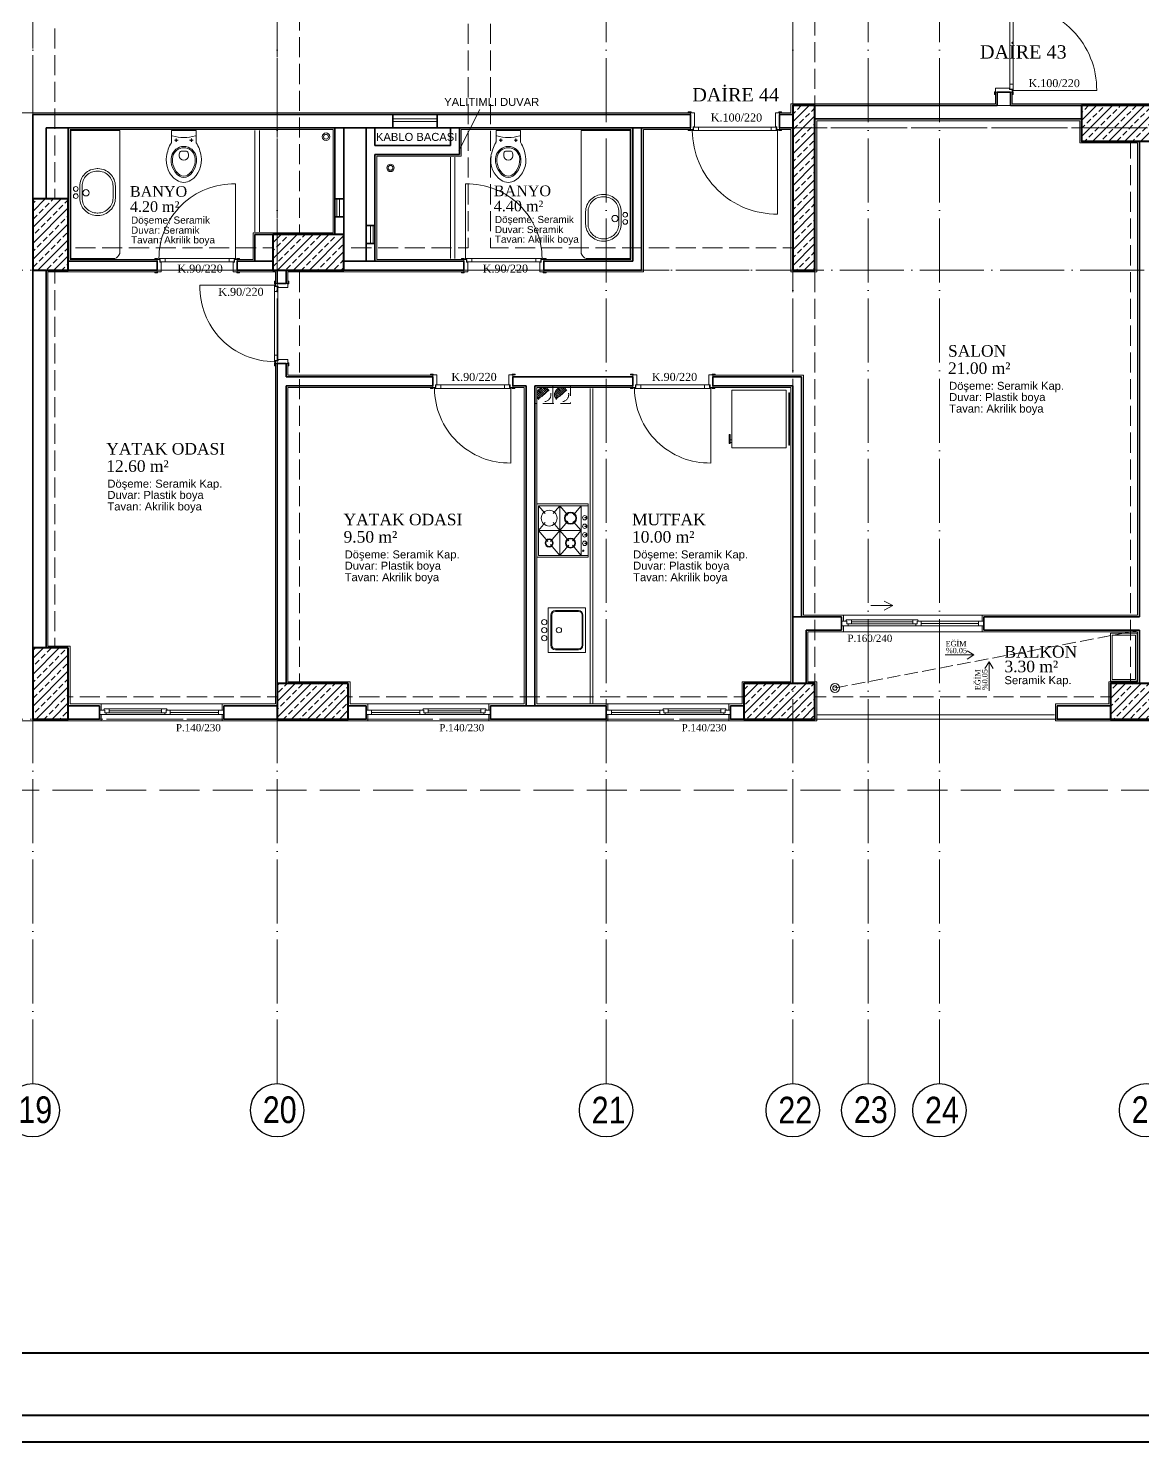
# Model space of a CAD drawing. Header units: millimetres. Extents: x 11587 to 81192, y -36083 to -25300.
# Drawn here: x 48921 to 50175, y -36083 to -34493 of the extents above; entities that cross this region are included whole.
import ezdxf

# ---------------------------------------------------------------- set-up
doc = ezdxf.new("R2010")
doc.units = ezdxf.units.MM
doc.linetypes.add('AKS', pattern=[30, 24, -3, 0, -3])
doc.linetypes.add('IZDUSUM1', pattern=[20, 7.5, -5, 7.5, 0])
for name, color, linetype, lineweight in [('rtm-aks balon', 20, 'Continuous', 25), ('rtm-aks balon yazı', 7, 'Continuous', 20), ('rtm-aks yeni', 7, 'AKS', 20), ('rtm-antet-02', 140, 'Continuous', 40), ('rtm-cam', 141, 'Continuous', 9), ('rtm-duv tugla', 22, 'Continuous', 35), ('rtm-izdusum-üst ince', 8, 'IZDUSUM1', 5), ('rtm-kapı-ahsap', 35, 'Continuous', 13), ('rtm-mhl-yazı-adı', 150, 'Continuous', 30), ('rtm-mhl-yazı-m2', 7, 'Continuous', 20), ('rtm-mhl-yazı-malzeme', 253, 'Continuous', 13), ('rtm-pen-ahsap', 35, 'Continuous', 13), ('rtm-plan katmanı-05', 205, 'Continuous', 20), ('rtm-plan katmanı-07', 135, 'Continuous', 9), ('rtm-sembol ok', 7, 'Continuous', 20), ('rtm-sıva', 252, 'Continuous', 15), ('rtm-tarama-betonarme', 51, 'Continuous', 15), ('rtm-tas_betonarme', 50, 'Continuous', 40), ('rtm-tefris vitrifiye', 9, 'Continuous', 9)]:
    doc.layers.add(name, color=color, linetype=linetype, lineweight=lineweight)
doc.styles.add('AKSYAZI', font='ARIALN.TTF')
doc.styles.add('ARIAL', font='times.ttf')
doc.styles.get("Standard").update_dxf_attribs({"font": 'arial.ttf'})
doc.styles.add('VAZ-OLCU', font='times.ttf', dxfattribs={"height": 60})
pattern_1 = [(45, (26626.351, 20249.116), (-8.980256, 8.980256), []), (45, (26635.331, 20249.116), (-8.980256, 8.980256), [6.35, -3.175])]

# ---------------------------------------------------------------- blocks, each defined once
blk = doc.blocks.new('KİRİŞA')
at = {"layer": 'rtm-izdusum-üst ince', "ltscale": 1.5}
for points in [[(23294.4, -54974.2), (23294.4, -54689.2)], [(23319.4, -54974.2), (23319.4, -54689.2)], [(23569.4, -54934.2), (23569.4, -54699.2)], [(23594.4, -54934.2), (23594.4, -54699.2)], [(22714.4, -54829.2), (22714.4, -54709.2)], [(22739.4, -54829.2), (22739.4, -54709.2)], [(23079.4, -54989.2), (23079.4, -54709.2)], [(23104.4, -54989.2), (23104.4, -54709.2)], [(22414.4, -54829.2), (22714.4, -54829.2)], [(22414.4, -54854.2), (22714.4, -54854.2)], [(22359.4, -55479.2), (22359.4, -54869.2)], [(22739.4, -54989.2), (23079.4, -54989.2)], [(23104.4, -54989.2), (23244.4, -54989.2)], [(23324.4, -54989.2), (23554.4, -54989.2)], [(22714.4, -55479.2), (22714.4, -55014.2)], [(22739.4, -55479.2), (22739.4, -55014.2)], [(22739.4, -55014.2), (23244.4, -55014.2)], [(23294.4, -55479.2), (23294.4, -55014.2)], [(23319.4, -55479.2), (23319.4, -55014.2)], [(23324.4, -55014.2), (23554.4, -55014.2)], [(23569.4, -55439.2), (23569.4, -55014.2)], [(23594.4, -55439.2), (23594.4, -55014.2)], [(22381.9, -55494.2), (22714.4, -55494.2)], [(22794.4, -55494.2), (23239.4, -55494.2)], [(23319.4, -55494.2), (23554.4, -55494.2)], [(22381.9, -55519.2), (22714.4, -55519.2)], [(22794.4, -55519.2), (23239.4, -55519.2)], [(23319.4, -55519.2), (23554.4, -55519.2)]]:
    blk.add_lwpolyline(points, dxfattribs=at)
blk = doc.blocks.new('K-100')
at = {"layer": 'rtm-kapı-ahsap'}
for p, q in [((-34308.1, -13702.2), (-34307, -13702.2)), ((-34308.1, -13705.4), (-34308.1, -13702.2)), ((-34307, -13702.2), (-34307, -13705.4)), ((-34288, -13702.3), (-34288, -13705.4)), ((-34287, -13702.3), (-34288, -13702.3)), ((-34287, -13705.4), (-34287, -13702.3)), ((-34307, -13705.4), (-34308.1, -13705.4)), ((-34307, -13709.3), (-34307, -13704.8)), ((-34288, -13704.8), (-34307, -13704.8)), ((-34291, -13709.3), (-34307, -13709.3)), ((-34288, -13707.8), (-34291, -13707.8)), ((-34291, -13707.8), (-34291, -13709.3)), ((-34290.8, -13801.3), (-34290.8, -13708.3)), ((-34290.8, -13708.3), (-34287.9, -13708.3)), ((-34287, -13713.9), (-34290.8, -13713.9)), ((-34288, -13704.8), (-34288, -13707.8)), ((-34288, -13705.4), (-34287, -13705.4)), ((-34288, -13706.8), (-34287, -13706.8)), ((-34287.9, -13708.3), (-34287.9, -13706.8)), ((-34287, -13706.8), (-34287, -13802.8)), ((-34287, -13795.6), (-34290.8, -13795.6)), ((-34307, -13804.2), (-34308.1, -13804.2)), ((-34308.1, -13804.2), (-34308.1, -13807.3)), ((-34308.1, -13807.3), (-34307, -13807.3)), ((-34307, -13800.3), (-34307, -13804.8)), ((-34291, -13800.3), (-34307, -13800.3)), ((-34307, -13807.3), (-34307, -13804.2)), ((-34288, -13804.8), (-34307, -13804.8)), ((-34291, -13801.8), (-34291, -13800.3)), ((-34288, -13801.8), (-34291, -13801.8)), ((-34290.8, -13801.3), (-34287.9, -13801.3)), ((-34288, -13804.8), (-34288, -13801.8)), ((-34288, -13802.8), (-34287, -13802.8)), ((-34288, -13807.3), (-34288, -13804.2)), ((-34288, -13804.2), (-34287, -13804.2)), ((-34287, -13807.3), (-34288, -13807.3)), ((-34287.9, -13801.3), (-34287.9, -13802.8)), ((-34193, -13802.8), (-34287, -13802.8)), ((-34287, -13804.2), (-34287, -13807.3))]:
    blk.add_line(p, q, dxfattribs=at)
at = {"layer": 'rtm-kapı-ahsap', "const_width": 0.392}
blk.add_lwpolyline([(-34287.4, -13803.7, -1), (-34287.4, -13803.1, -1)], format="xyb", close=True, dxfattribs=at)
at = {"layer": 'rtm-kapı-ahsap'}
blk.add_arc((-34287.9, -13801.7), 94.9, 359.3332, 89.4605, dxfattribs=at)
blk = doc.blocks.new('rty')
at = {"layer": 'rtm-kapı-ahsap'}
for p, q in [((-58244.9, -62700.3), (-58243.8, -62700.3)), ((-58244.9, -62703.4), (-58244.9, -62700.3)), ((-58243.8, -62703.4), (-58244.9, -62703.4)), ((-58243.8, -62700.3), (-58243.8, -62703.4)), ((-58243.8, -62707.4), (-58243.8, -62702.9)), ((-58229.8, -62702.9), (-58243.8, -62702.9)), ((-58232.8, -62707.4), (-58243.8, -62707.4)), ((-58232.8, -62705.9), (-58232.8, -62707.4)), ((-58229.8, -62705.9), (-58232.8, -62705.9)), ((-58232.6, -62706.4), (-58232.6, -62789.4)), ((-58232.6, -62706.4), (-58229.7, -62706.4)), ((-58228.8, -62712), (-58232.6, -62712)), ((-58229.8, -62700.4), (-58229.8, -62703.4)), ((-58228.8, -62700.4), (-58229.8, -62700.4)), ((-58229.8, -62702.9), (-58229.8, -62705.9)), ((-58229.8, -62703.4), (-58228.8, -62703.4)), ((-58229.8, -62704.9), (-58228.8, -62704.9)), ((-58229.7, -62706.4), (-58229.7, -62704.9)), ((-58228.8, -62703.4), (-58228.8, -62700.4)), ((-58228.8, -62790.9), (-58228.8, -62704.9)), ((-58144.8, -62704.9), (-58228.8, -62704.9)), ((-58243.8, -62792.3), (-58244.9, -62792.3)), ((-58244.9, -62792.3), (-58244.9, -62795.4)), ((-58244.9, -62795.4), (-58243.8, -62795.4)), ((-58243.8, -62788.4), (-58243.8, -62792.9)), ((-58232.8, -62788.4), (-58243.8, -62788.4)), ((-58243.8, -62795.4), (-58243.8, -62792.3)), ((-58229.8, -62792.9), (-58243.8, -62792.9)), ((-58232.8, -62789.9), (-58232.8, -62788.4)), ((-58229.8, -62789.9), (-58232.8, -62789.9)), ((-58228.8, -62783.7), (-58232.6, -62783.7)), ((-58232.6, -62789.4), (-58229.7, -62789.4)), ((-58229.8, -62792.9), (-58229.8, -62789.9)), ((-58229.8, -62790.9), (-58228.8, -62790.9)), ((-58229.8, -62795.4), (-58229.8, -62792.3)), ((-58229.8, -62792.3), (-58228.8, -62792.3)), ((-58228.8, -62795.4), (-58229.8, -62795.4)), ((-58229.7, -62789.4), (-58229.7, -62790.9)), ((-58228.8, -62792.3), (-58228.8, -62795.4))]:
    blk.add_line(p, q, dxfattribs=at)
at = {"layer": 'rtm-kapı-ahsap', "const_width": 0.392}
blk.add_lwpolyline([(-58229.2, -62703.9, 1), (-58229.2, -62704.5, 1)], format="xyb", close=True, dxfattribs=at)
at = {"layer": 'rtm-kapı-ahsap'}
blk.add_arc((-58229.1, -62706.6), 84.3, 270.2011, 1.1472, dxfattribs=at)

msp = doc.modelspace()

# ---------------------------------------------------------------- hatches: boundary and pattern name
at = {"layer": 'rtm-izdusum-üst ince', "ltscale": 1.5}
h = msp.add_hatch(dxfattribs=at)
h.set_pattern_fill('ANSI31', color=256, scale=0.5, angle=90, style=0)
h.set_pattern_definition([(135, (49846.2804, -35349.5252), (-1.122532, -1.122532), [])])
edge = h.paths.add_edge_path()
edge.add_arc((49501.19, -34905.13), 8, 402.76259, 582.76259)
edge.add_line((49495.32, -34910.57), (49507.07, -34899.7))
h = msp.add_hatch(dxfattribs=at)
h.set_pattern_fill('ANSI31', color=256, scale=0.5, angle=90, style=0)
h.set_pattern_definition([(135, (49866.2804, -35349.5252), (-1.122532, -1.122532), [])])
edge = h.paths.add_edge_path()
edge.add_arc((49521.19, -34905.13), 8, 402.76259, 582.76259)
edge.add_line((49515.32, -34910.57), (49527.07, -34899.7))
at = {"layer": 'rtm-tarama-betonarme'}
h = msp.add_hatch(dxfattribs=at)
h.set_pattern_fill('ANSI33', color=256, scale=2, style=0)
h.set_pattern_definition(pattern_1)
h.paths.add_polyline_path([(49806.19, -34765.13), (49806.19, -34580.13), (49781.19, -34580.13), (49781.19, -34765.13)])
h = msp.add_hatch(dxfattribs=at)
h.set_pattern_fill('ANSI33', color=256, scale=2, style=0)
h.set_pattern_definition(pattern_1)
h.paths.add_polyline_path([(50186.19, -34620.13), (50186.19, -34580.13), (50106.19, -34580.13), (50106.19, -34620.13)])
h = msp.add_hatch(dxfattribs=at)
h.set_pattern_fill('ANSI33', color=256, scale=2, style=0)
h.set_pattern_definition(pattern_1)
h.paths.add_polyline_path([(48926.19, -34765.13), (48966.19, -34765.13), (48966.19, -34685.13), (48926.19, -34685.13)])
h = msp.add_hatch(dxfattribs=at)
h.set_pattern_fill('ANSI33', color=256, scale=2, style=0)
h.set_pattern_definition(pattern_1)
h.paths.add_polyline_path([(49196.19, -34765.13), (49276.19, -34765.13), (49276.19, -34725.13), (49196.19, -34725.13)])
h = msp.add_hatch(dxfattribs=at)
h.set_pattern_fill('ANSI33', color=256, scale=2, style=0)
h.set_pattern_definition(pattern_1)
h.paths.add_polyline_path([(48926.19, -35270.13), (48966.19, -35270.13), (48966.19, -35190.13), (48926.19, -35190.13)])
h = msp.add_hatch(dxfattribs=at)
h.set_pattern_fill('ANSI33', color=256, scale=2, style=0)
h.set_pattern_definition(pattern_1)
h.paths.add_polyline_path([(49201.19, -35270.13), (49281.19, -35270.13), (49281.19, -35230.13), (49201.19, -35230.13)])
h = msp.add_hatch(dxfattribs=at)
h.set_pattern_fill('ANSI33', color=256, scale=2, style=0)
h.set_pattern_definition(pattern_1)
h.paths.add_polyline_path([(49726.19, -35270.13), (49806.19, -35270.13), (49806.19, -35230.13), (49726.19, -35230.13)])
h = msp.add_hatch(dxfattribs=at)
h.set_pattern_fill('ANSI33', color=256, scale=2, style=0)
h.set_pattern_definition(pattern_1)
h.paths.add_polyline_path([(50218.69, -35270.13), (50218.69, -35230.13), (50138.69, -35230.13), (50138.69, -35270.13)])

# ---------------------------------------------------------------- linework, layer by layer
at = {"layer": 'rtm-aks balon'}
for centre in [(48926.19, -35710.13), (49201.19, -35710.13), (49571.19, -35710.13), (49781.19, -35710.13), (49866.19, -35710.13), (49946.19, -35710.13), (50178.69, -35710.13)]:
    msp.add_circle(centre, 30, dxfattribs=at)
at = {"layer": 'rtm-aks yeni', "ltscale": 3}
for p, q in [((49201.19, -35680.13), (49201.19, -31980.13)), ((49571.19, -35680.13), (49571.19, -31980.13)), ((49781.19, -35680.13), (49781.19, -31980.13)), ((49866.19, -35680.13), (49866.19, -31980.13)), ((49946.19, -35680.13), (49946.19, -31980.13)), ((48926.19, -35680.13), (48926.19, -34415.13)), ((50991.19, -34605.13), (49781.19, -34605.13)), ((42626.19, -34765.13), (50991.19, -34765.13)), ((42626.19, -35270.13), (50991.19, -35270.13))]:
    msp.add_line(p, q, dxfattribs=at)
at = {"layer": 'rtm-antet-02'}
for points in [[(42481.61, -31582.89), (42481.61, -36082.89), (51136.61, -36082.89), (51136.61, -31582.89), (42481.61, -31582.89)], [(42511.61, -35982.89), (51106.61, -35982.89)]]:
    msp.add_lwpolyline(points, dxfattribs=at)
msp.add_lwpolyline([(42511.61, -31612.89), (42511.61, -36052.89), (51106.61, -36052.89), (51106.61, -31612.89)], close=True, dxfattribs=at)
at = {"layer": 'rtm-cam'}
for p, q in [((49847.19, -35160.88), (49916.19, -35160.88)), ((49925.69, -35162.63), (49990.19, -35162.63)), ((49012.19, -35260.88), (49071.19, -35260.88)), ((49430.19, -35260.88), (49371.19, -35260.88)), ((49700.19, -35260.88), (49641.19, -35260.88)), ((49080.69, -35262.63), (49135.19, -35262.63)), ((49361.69, -35262.63), (49307.19, -35262.63)), ((49631.69, -35262.63), (49577.19, -35262.63))]:
    msp.add_line(p, q, dxfattribs=at)
at = {"layer": 'rtm-duv tugla'}
for points in [[(50011.19, -34580.13), (50011.19, -34565.13)], [(50026.19, -34565.13), (50011.19, -34565.13)], [(50026.19, -34580.13), (50026.19, -34565.13)], [(48926.19, -34590.13), (49666.19, -34590.13)], [(48926.19, -34590.13), (48926.19, -34685.13)], [(49331.19, -34605.13), (49331.19, -34590.13)], [(49381.19, -34605.13), (49381.19, -34590.13)], [(49666.19, -34605.13), (49666.19, -34590.13)], [(49766.19, -34590.13), (49781.19, -34590.13)], [(49766.19, -34605.13), (49766.19, -34590.13)], [(50011.19, -34580.13), (49806.19, -34580.13)], [(50106.19, -34580.13), (50026.19, -34580.13)], [(48941.19, -34605.13), (49666.19, -34605.13)], [(48941.19, -34605.13), (48941.19, -34685.13)], [(48966.19, -34605.13), (48966.19, -34685.13)], [(49266.19, -34725.13), (49266.19, -34605.13)], [(49276.19, -34725.13), (49276.19, -34605.13)], [(49301.19, -34605.13), (49301.19, -34755.13)], [(49311.19, -34605.13), (49311.19, -34625.13)], [(49396.19, -34625.13), (49396.19, -34605.13)], [(49406.19, -34635.13), (49406.19, -34605.13)], [(49601.19, -34755.13), (49601.19, -34605.13)], [(49611.19, -34765.13), (49611.19, -34605.13)], [(49766.19, -34605.13), (49781.19, -34605.13)], [(50106.19, -34595.13), (49806.19, -34595.13)], [(50171.19, -34620.13), (50171.19, -35155.13)], [(49311.19, -34625.13), (49396.19, -34625.13)], [(49311.19, -34635.13), (49406.19, -34635.13)], [(49311.19, -34635.13), (49311.19, -34755.13)], [(49276.19, -34685.13), (49266.19, -34685.13)], [(49276.19, -34705.13), (49266.19, -34705.13)], [(49301.19, -34715.13), (49311.19, -34715.13)], [(49196.19, -34725.13), (49176.19, -34725.13), (49176.19, -34755.13)], [(49301.19, -34735.13), (49311.19, -34735.13)], [(48926.19, -34765.13), (48926.19, -35190.13)], [(48941.19, -34765.13), (48941.19, -35190.13)], [(48966.19, -34755.13), (49066.19, -34755.13)], [(48966.19, -34765.13), (49066.19, -34765.13)], [(49066.19, -34765.13), (49066.19, -34755.13)], [(49156.19, -34755.13), (49196.19, -34755.13)], [(49156.19, -34765.13), (49156.19, -34755.13)], [(49156.19, -34765.13), (49196.19, -34765.13)], [(49201.19, -34780.13), (49201.19, -34765.13)], [(49211.19, -34780.13), (49211.19, -34765.13)], [(49276.19, -34755.13), (49411.19, -34755.13)], [(49276.19, -34765.13), (49411.19, -34765.13)], [(49411.19, -34765.13), (49411.19, -34755.13)], [(49501.19, -34755.13), (49601.19, -34755.13)], [(49501.19, -34765.13), (49501.19, -34755.13)], [(49501.19, -34765.13), (49611.19, -34765.13)], [(49211.19, -34780.13), (49201.19, -34780.13)], [(49201.19, -35230.13), (49201.19, -34870.13)], [(49211.19, -34870.13), (49201.19, -34870.13)], [(49211.19, -34885.13), (49211.19, -34870.13)], [(49376.19, -34885.13), (49211.19, -34885.13)], [(49376.19, -34895.13), (49211.19, -34895.13)], [(49211.19, -35230.13), (49211.19, -34895.13)], [(49376.19, -34885.13), (49376.19, -34895.13)], [(49601.19, -34885.13), (49466.19, -34885.13)], [(49466.19, -34885.13), (49466.19, -34895.13)], [(49481.19, -34895.13), (49466.19, -34895.13)], [(49481.19, -35255.13), (49481.19, -34895.13)], [(49601.19, -34895.13), (49491.19, -34895.13)], [(49491.19, -35255.13), (49491.19, -34895.13)], [(49601.19, -34885.13), (49601.19, -34895.13)], [(49791.19, -34885.13), (49691.19, -34885.13)], [(49691.19, -34885.13), (49691.19, -34895.13)], [(49781.19, -34895.13), (49691.19, -34895.13)], [(49781.19, -35155.13), (49781.19, -34895.13)], [(49791.19, -35155.13), (49791.19, -34885.13)], [(49781.19, -35155.13), (49836.19, -35155.13)], [(49781.19, -35155.13), (49781.19, -35230.13)], [(49836.19, -35170.13), (49836.19, -35155.13)], [(49996.19, -35155.13), (50171.19, -35155.13)], [(49996.19, -35170.13), (49996.19, -35155.13)], [(49796.19, -35170.13), (49836.19, -35170.13)], [(49796.19, -35170.13), (49796.19, -35230.13)], [(49996.19, -35170.13), (50171.19, -35170.13)], [(50171.19, -35170.13), (50171.19, -35230.13)], [(49001.19, -35255.13), (48966.19, -35255.13)], [(49001.19, -35255.13), (49001.19, -35270.13)], [(49141.19, -35255.13), (49141.19, -35270.13)], [(49201.19, -35255.13), (49141.19, -35255.13)], [(49301.19, -35255.13), (49281.19, -35255.13)], [(49301.19, -35255.13), (49301.19, -35270.13)], [(49571.19, -35255.13), (49441.19, -35255.13)], [(49441.19, -35255.13), (49441.19, -35270.13)], [(49571.19, -35255.13), (49571.19, -35270.13)], [(49726.19, -35255.13), (49711.19, -35255.13)], [(49711.19, -35255.13), (49711.19, -35270.13)], [(50138.69, -35270.13), (50078.69, -35270.13), (50078.69, -35255.13), (50138.69, -35255.13)], [(49001.19, -35270.13), (48966.19, -35270.13)], [(49201.19, -35270.13), (49141.19, -35270.13)], [(49301.19, -35270.13), (49281.19, -35270.13)], [(49571.19, -35270.13), (49441.19, -35270.13)], [(49726.19, -35270.13), (49711.19, -35270.13)]]:
    msp.add_lwpolyline(points, dxfattribs=at)
at = {"layer": 'rtm-izdusum-üst ince', "ltscale": 3}
msp.add_lwpolyline([(44416.19, -34180.13), (44496.19, -34180.13), (44496.19, -32860.13), (44126.19, -32860.13), (44126.19, -32200.13), (43216.19, -32200.13), (43216.19, -32860.13), (42846.19, -32860.13), (42846.19, -34685.13), (42961.19, -34685.13), (42961.19, -35350.13), (50656.19, -35350.13), (50656.19, -34685.13), (50771.19, -34685.13), (50771.19, -32860.13), (50401.19, -32860.13), (50401.19, -32200.13), (49491.19, -32200.13), (49491.19, -32860.13), (49121.19, -32860.13), (49121.19, -34180.13), (49201.19, -34180.13)], dxfattribs=at)
at = {"layer": 'rtm-izdusum-üst ince', "ltscale": 1.5}
for points in [[(49491.19, -34895.13), (49511.19, -34895.13), (49511.19, -34915.13), (49491.19, -34915.13), (49491.19, -34895.13)], [(49511.19, -34895.13), (49531.19, -34895.13), (49531.19, -34915.13), (49511.19, -34915.13), (49511.19, -34895.13)], [(49507.07, -34899.7), (49495.32, -34910.57)], [(49527.07, -34899.7), (49515.32, -34910.57)]]:
    msp.add_lwpolyline(points, dxfattribs=at)
at = {"layer": 'rtm-izdusum-üst ince'}
msp.add_lwpolyline([(50171.19, -35170.13), (49828.69, -35235.13)], dxfattribs=at)
at = {"layer": 'rtm-izdusum-üst ince', "ltscale": 1.5}
for centre in [(49501.19, -34905.13), (49521.19, -34905.13)]:
    msp.add_circle(centre, 8, dxfattribs=at)
at = {"layer": 'rtm-kapı-ahsap'}
for points in [[(49381.19, -34595.13), (49331.19, -34595.13)], [(49381.19, -34598.13), (49331.19, -34598.13)], [(49268.19, -34705.13), (49268.19, -34685.13)], [(49271.19, -34705.13), (49271.19, -34685.13)], [(49306.19, -34735.13), (49306.19, -34715.13)], [(49309.19, -34735.13), (49309.19, -34715.13)]]:
    msp.add_lwpolyline(points, dxfattribs=at)
at = {"layer": 'rtm-pen-ahsap'}
for p, q in [((49836.19, -35160.13), (49842.19, -35160.13)), ((49843.69, -35165.13), (49836.19, -35165.13)), ((49841.56, -35158.63), (49847.19, -35158.63)), ((49842.19, -35163.13), (49842.19, -35160.13)), ((49842.19, -35163.13), (49847.19, -35163.13)), ((49843.69, -35165.13), (49843.69, -35163.13)), ((49916.19, -35158.63), (49847.19, -35158.63)), ((49847.19, -35163.13), (49847.19, -35158.63)), ((49916.19, -35163.13), (49847.19, -35163.13)), ((49921.83, -35158.63), (49916.19, -35158.63)), ((49916.19, -35163.13), (49916.19, -35158.63)), ((49921.19, -35163.13), (49916.19, -35163.13)), ((49919.69, -35163.13), (49919.69, -35165.13)), ((49927.19, -35165.13), (49919.69, -35165.13)), ((49921.19, -35160.13), (49925.69, -35160.13)), ((49921.19, -35163.13), (49921.19, -35160.13)), ((49985.19, -35160.13), (49925.69, -35160.13)), ((49925.69, -35165.13), (49925.69, -35160.13)), ((49927.19, -35165.13), (49996.19, -35165.13)), ((49985.19, -35160.13), (49990.83, -35160.13)), ((49990.19, -35165.13), (49990.19, -35160.13)), ((49996.19, -35160.13), (49990.19, -35160.13)), ((49001.19, -35260.13), (49007.19, -35260.13)), ((49006.56, -35258.63), (49012.19, -35258.63)), ((49007.19, -35263.13), (49007.19, -35260.13)), ((49071.19, -35258.63), (49012.19, -35258.63)), ((49012.19, -35263.13), (49012.19, -35258.63)), ((49076.83, -35258.63), (49071.19, -35258.63)), ((49071.19, -35263.13), (49071.19, -35258.63)), ((49076.19, -35260.13), (49080.69, -35260.13)), ((49076.19, -35263.13), (49076.19, -35260.13)), ((49130.19, -35260.13), (49080.69, -35260.13)), ((49080.69, -35265.13), (49080.69, -35260.13)), ((49130.19, -35260.13), (49135.83, -35260.13)), ((49135.19, -35265.13), (49135.19, -35260.13)), ((49141.19, -35260.13), (49135.19, -35260.13)), ((49301.19, -35260.13), (49307.19, -35260.13)), ((49312.19, -35260.13), (49306.56, -35260.13)), ((49307.19, -35265.13), (49307.19, -35260.13)), ((49312.19, -35260.13), (49361.69, -35260.13)), ((49366.19, -35260.13), (49361.69, -35260.13)), ((49361.69, -35265.13), (49361.69, -35260.13)), ((49365.56, -35258.63), (49371.19, -35258.63)), ((49366.19, -35263.13), (49366.19, -35260.13)), ((49371.19, -35258.63), (49430.19, -35258.63)), ((49371.19, -35263.13), (49371.19, -35258.63)), ((49435.83, -35258.63), (49430.19, -35258.63)), ((49430.19, -35263.13), (49430.19, -35258.63)), ((49441.19, -35260.13), (49435.19, -35260.13)), ((49435.19, -35263.13), (49435.19, -35260.13)), ((49571.19, -35260.13), (49577.19, -35260.13)), ((49582.19, -35260.13), (49576.56, -35260.13)), ((49577.19, -35265.13), (49577.19, -35260.13)), ((49582.19, -35260.13), (49631.69, -35260.13)), ((49636.19, -35260.13), (49631.69, -35260.13)), ((49631.69, -35265.13), (49631.69, -35260.13)), ((49635.56, -35258.63), (49641.19, -35258.63)), ((49636.19, -35263.13), (49636.19, -35260.13)), ((49641.19, -35258.63), (49700.19, -35258.63)), ((49641.19, -35263.13), (49641.19, -35258.63)), ((49705.83, -35258.63), (49700.19, -35258.63)), ((49700.19, -35263.13), (49700.19, -35258.63)), ((49711.19, -35260.13), (49705.19, -35260.13)), ((49705.19, -35263.13), (49705.19, -35260.13)), ((49008.69, -35265.13), (49001.19, -35265.13)), ((49007.19, -35263.13), (49012.19, -35263.13)), ((49008.69, -35265.13), (49008.69, -35263.13)), ((49071.19, -35263.13), (49012.19, -35263.13)), ((49076.19, -35263.13), (49071.19, -35263.13)), ((49074.69, -35263.13), (49074.69, -35265.13)), ((49082.19, -35265.13), (49074.69, -35265.13)), ((49082.19, -35265.13), (49141.19, -35265.13)), ((49360.19, -35265.13), (49301.19, -35265.13)), ((49360.19, -35265.13), (49367.69, -35265.13)), ((49366.19, -35263.13), (49371.19, -35263.13)), ((49367.69, -35263.13), (49367.69, -35265.13)), ((49371.19, -35263.13), (49430.19, -35263.13)), ((49435.19, -35263.13), (49430.19, -35263.13)), ((49433.69, -35265.13), (49433.69, -35263.13)), ((49433.69, -35265.13), (49441.19, -35265.13)), ((49630.19, -35265.13), (49571.19, -35265.13)), ((49630.19, -35265.13), (49637.69, -35265.13)), ((49636.19, -35263.13), (49641.19, -35263.13)), ((49637.69, -35263.13), (49637.69, -35265.13)), ((49641.19, -35263.13), (49700.19, -35263.13)), ((49705.19, -35263.13), (49700.19, -35263.13)), ((49703.69, -35265.13), (49703.69, -35263.13)), ((49703.69, -35265.13), (49711.19, -35265.13))]:
    msp.add_line(p, q, dxfattribs=at)
for points in [[(49841.56, -35158.63), (49840.69, -35160.13)], [(49921.83, -35158.63), (49922.69, -35160.13)], [(49006.56, -35258.63), (49005.69, -35260.13)], [(49076.83, -35258.63), (49077.69, -35260.13)], [(49365.56, -35258.63), (49364.69, -35260.13)], [(49435.83, -35258.63), (49436.69, -35260.13)], [(49635.56, -35258.63), (49634.69, -35260.13)], [(49705.83, -35258.63), (49706.69, -35260.13)]]:
    msp.add_lwpolyline(points, dxfattribs=at)
at = {"layer": 'rtm-plan katmanı-05', "ltscale": 0.6}
for points in [[(49994.19, -35153.13), (49838.19, -35153.13)], [(49994.19, -35172.13), (49838.19, -35172.13)], [(49139.19, -35253.13), (49003.19, -35253.13)], [(49303.19, -35253.13), (49439.19, -35253.13)], [(49573.19, -35253.13), (49709.19, -35253.13)], [(49139.19, -35272.13), (49003.19, -35272.13)], [(49303.19, -35272.13), (49439.19, -35272.13)], [(49573.19, -35272.13), (49709.19, -35272.13)]]:
    msp.add_lwpolyline(points, dxfattribs=at)
at = {"layer": 'rtm-plan katmanı-05'}
for points in [[(50075.69, -35265.21), (49809.19, -35265.21)], [(50075.69, -35270.21), (49809.19, -35270.21)]]:
    msp.add_lwpolyline(points, dxfattribs=at)
for radius in [5, 2.5]:
    msp.add_circle((49828.69, -35235.13), radius, dxfattribs=at)
at = {"layer": 'rtm-plan katmanı-07'}
for points in [[(49405.58, -34630.99), (49429.1, -34584.56)], [(49919.69, -35165.13), (49843.69, -35165.13)], [(49074.69, -35265.13), (49008.69, -35265.13)], [(49367.69, -35265.13), (49433.69, -35265.13)], [(49637.69, -35265.13), (49703.69, -35265.13)]]:
    msp.add_lwpolyline(points, dxfattribs=at)
at = {"layer": 'rtm-sembol ok'}
for points in [[(49868.94, -35142.45), (49893.94, -35142.45)], [(49893.94, -35142.45), (49883.94, -35137.45)], [(49893.94, -35142.45), (49883.94, -35147.45)], [(49985, -35197.92), (49977.59, -35193.25)], [(49952.67, -35197.92), (49985, -35197.92)], [(49985, -35197.92), (49977.59, -35202.59)], [(50002.1, -35205.87), (49997.44, -35213.27)], [(50002.1, -35238.2), (50002.1, -35205.87)], [(50002.1, -35205.87), (50006.77, -35213.27)]]:
    msp.add_lwpolyline(points, dxfattribs=at)
at = {"layer": 'rtm-sıva'}
for points in [[(50009.19, -34565.13), (50009.19, -34578.13), (49779.19, -34578.13), (49779.19, -34588.13), (49766.19, -34588.13)], [(50028.19, -34565.13), (50028.19, -34578.13), (50188.19, -34578.13), (50188.19, -35153.13), (50363.19, -35153.13), (50363.19, -35160.13)], [(49666.19, -34588.13), (48206.19, -34588.13)], [(49156.19, -34753.13), (49174.19, -34753.13), (49174.19, -34723.13), (49264.19, -34723.13), (49264.19, -34607.13), (48968.19, -34607.13), (48968.19, -34753.13), (49066.19, -34753.13)], [(49313.19, -34637.13), (49408.19, -34637.13), (49408.19, -34607.13)], [(49501.19, -34753.13), (49599.19, -34753.13), (49599.19, -34607.13), (49408.19, -34607.13)], [(49666.19, -34607.13), (49613.19, -34607.13), (49613.19, -34767.13), (49501.19, -34767.13)], [(49766.19, -34607.13), (49779.19, -34607.13), (49779.19, -34767.13), (49808.19, -34767.13), (49808.19, -34597.13), (50104.19, -34597.13), (50104.19, -34622.13), (50169.19, -34622.13), (50169.19, -35153.13), (49994.19, -35153.13), (49994.19, -35160.13)], [(49313.19, -34637.13), (49313.19, -34753.13), (49411.19, -34753.13)], [(49066.19, -34767.13), (48943.19, -34767.13), (48943.19, -35188.13), (48968.19, -35188.13), (48968.19, -35253.13), (49003.19, -35253.13), (49003.19, -35260.13)], [(49199.19, -34780.13), (49199.19, -34767.13), (49156.19, -34767.13)], [(49411.19, -34767.13), (49213.19, -34767.13), (49213.19, -34780.13)], [(49139.19, -35260.13), (49139.19, -35253.13), (49199.19, -35253.13), (49199.19, -34870.13)], [(49376.19, -34883.13), (49213.19, -34883.13), (49213.19, -34870.13)], [(49838.19, -35160.13), (49838.19, -35153.13), (49793.19, -35153.13), (49793.19, -34883.13), (49691.19, -34883.13)], [(49303.19, -35260.13), (49303.19, -35253.13), (49283.19, -35253.13), (49283.19, -35228.13), (49213.19, -35228.13), (49213.19, -34897.13), (49376.19, -34897.13)], [(49466.19, -34897.13), (49479.19, -34897.13), (49479.19, -35253.13), (49439.19, -35253.13), (49439.19, -35260.13)], [(49601.19, -34897.13), (49493.19, -34897.13), (49493.19, -35253.13), (49573.19, -35253.13), (49573.19, -35260.13)], [(49709.19, -35260.13), (49709.19, -35253.13), (49724.19, -35253.13), (49724.19, -35228.13), (49779.19, -35228.13), (49779.19, -34897.13), (49691.19, -34897.13)], [(49838.19, -35165.13), (49838.19, -35172.13), (49798.19, -35172.13), (49798.19, -35228.13), (49808.19, -35228.13), (49808.19, -35272.13), (49709.19, -35272.13), (49709.19, -35265.13)], [(50363.19, -35165.13), (50363.19, -35172.13), (50188.19, -35172.13), (50188.19, -35228.13), (50220.69, -35228.13), (50220.69, -35253.13), (50280.69, -35253.13), (50280.69, -35272.13), (50076.69, -35272.13), (50076.69, -35253.13), (50136.69, -35253.13), (50136.69, -35228.13), (50169.19, -35228.13), (50169.19, -35172.13), (49994.19, -35172.13), (49994.19, -35165.13)], [(49003.19, -35265.13), (49003.19, -35272.13), (48834.19, -35272.13), (48834.19, -35265.13)], [(49303.19, -35265.13), (49303.19, -35272.13), (49139.19, -35272.13), (49139.19, -35265.13)], [(49573.19, -35265.13), (49573.19, -35272.13), (49439.19, -35272.13), (49439.19, -35265.13)]]:
    msp.add_lwpolyline(points, dxfattribs=at)
at = {"layer": 'rtm-tas_betonarme'}
for points in [[(49806.19, -34580.13), (49781.19, -34580.13), (49781.19, -34765.13), (49806.19, -34765.13)], [(50186.19, -34580.13), (50106.19, -34580.13), (50106.19, -34620.13), (50186.19, -34620.13)], [(48966.19, -34685.13), (48926.19, -34685.13), (48926.19, -34765.13), (48966.19, -34765.13)], [(49276.19, -34725.13), (49196.19, -34725.13), (49196.19, -34765.13), (49276.19, -34765.13)], [(48966.19, -35190.13), (48926.19, -35190.13), (48926.19, -35270.13), (48966.19, -35270.13)], [(49281.19, -35230.13), (49201.19, -35230.13), (49201.19, -35270.13), (49281.19, -35270.13)], [(49806.19, -35230.13), (49726.19, -35230.13), (49726.19, -35270.13), (49806.19, -35270.13)], [(50218.69, -35230.13), (50138.69, -35230.13), (50138.69, -35270.13), (50218.69, -35270.13)]]:
    msp.add_lwpolyline(points, close=True, dxfattribs=at)
at = {"layer": 'rtm-tefris vitrifiye'}
for p, q in [((49109.93, -34608.13), (49082.45, -34608.13)), ((49082.45, -34620.72), (49082.45, -34608.13)), ((49109.93, -34620.72), (49109.93, -34608.13)), ((49447.45, -34608.13), (49474.93, -34608.13)), ((49447.45, -34620.72), (49447.45, -34608.13)), ((49474.93, -34620.72), (49474.93, -34608.13)), ((49085.82, -34619.13), (49089.74, -34619.13)), ((49087.67, -34617.26), (49087.67, -34620.97)), ((49106.56, -34619.13), (49102.64, -34619.13)), ((49104.72, -34617.26), (49104.72, -34620.97)), ((49450.82, -34619.13), (49454.74, -34619.13)), ((49452.67, -34617.26), (49452.67, -34620.97)), ((49471.56, -34619.13), (49467.64, -34619.13)), ((49469.72, -34617.26), (49469.72, -34620.97)), ((49094.03, -34631.23), (49098.36, -34631.23)), ((49463.36, -34631.23), (49459.03, -34631.23)), ((49556.19, -35253.13), (49556.19, -34898.13)), ((49712.63, -34900.13), (49773.63, -34900.13)), ((49773.63, -34900.13), (49773.63, -34965.13)), ((49776.63, -34903.13), (49776.63, -34962.13)), ((49777.63, -34903.13), (49776.63, -34903.13)), ((49777.63, -34962.13), (49777.63, -34903.13)), ((49709.63, -34950.13), (49709.63, -34960.13)), ((49710.63, -34950.13), (49709.63, -34950.13)), ((49710.63, -34960.13), (49710.63, -34950.13)), ((49712.63, -34956.13), (49710.63, -34956.13)), ((49709.63, -34960.13), (49710.63, -34960.13)), ((49712.63, -34959.13), (49710.63, -34959.13)), ((49773.63, -34965.13), (49712.63, -34965.13)), ((49776.63, -34962.13), (49777.63, -34962.13)), ((49493.19, -35088.11), (49493.19, -35028.11)), ((49502.88, -35039.07), (49495.19, -35030.11)), ((49495.19, -35086.11), (49495.19, -35030.11)), ((49495.19, -35030.11), (49543.19, -35030.11)), ((49519.19, -35030.11), (49511.51, -35039.07)), ((49519.19, -35030.11), (49528.3, -35040.73)), ((49519.19, -35086.11), (49519.19, -35030.11)), ((49534.43, -35040.33), (49543.19, -35030.11)), ((49543.19, -35030.11), (49551.19, -35030.11)), ((49543.19, -35086.11), (49543.19, -35030.11)), ((49551.19, -35088.11), (49551.19, -35028.11)), ((49495.19, -35058.11), (49502.88, -35049.14)), ((49511.51, -35049.14), (49519.19, -35058.11)), ((49519.19, -35058.11), (49528.15, -35047.65)), ((49534.37, -35047.82), (49543.19, -35058.11)), ((49547.21, -35043.39), (49547.21, -35043.93)), ((49549.68, -35043.39), (49547.21, -35043.39)), ((49547.21, -35043.93), (49549.68, -35043.93)), ((49547.21, -35052.98), (49547.21, -35053.51)), ((49549.68, -35052.98), (49547.21, -35052.98)), ((49547.21, -35053.51), (49549.68, -35053.51)), ((49505.64, -35070.3), (49495.19, -35058.11)), ((49495.19, -35058.11), (49543.19, -35058.11)), ((49519.19, -35058.11), (49508.71, -35070.34)), ((49519.19, -35058.11), (49529.22, -35069.81)), ((49533.45, -35069.48), (49543.19, -35058.11)), ((49547.21, -35062.56), (49547.21, -35063.1)), ((49549.68, -35062.56), (49547.21, -35062.56)), ((49547.21, -35063.1), (49549.68, -35063.1)), ((49508.55, -35073.7), (49519.19, -35086.11)), ((49519.19, -35086.11), (49529.21, -35074.42)), ((49533.31, -35074.58), (49543.19, -35086.11)), ((49547.21, -35072.15), (49547.21, -35072.69)), ((49549.68, -35072.15), (49547.21, -35072.15)), ((49547.21, -35072.69), (49549.68, -35072.69)), ((49493.19, -35088.11), (49551.19, -35088.11)), ((49495.19, -35086.11), (49551.19, -35086.11)), ((49548.19, -35145.13), (49506.19, -35145.13)), ((49506.19, -35195.13), (49506.19, -35145.13)), ((49540.19, -35148.13), (49514.19, -35148.13)), ((49540.19, -35149.13), (49514.19, -35149.13)), ((49548.19, -35145.13), (49548.19, -35195.13)), ((49509.19, -35187.13), (49509.19, -35153.13)), ((49510.19, -35187.13), (49510.19, -35153.13)), ((49544.19, -35153.13), (49544.19, -35187.13)), ((49545.19, -35153.13), (49545.19, -35187.13)), ((49548.19, -35195.13), (49506.19, -35195.13)), ((49540.19, -35191.13), (49514.19, -35191.13)), ((49540.19, -35192.13), (49514.19, -35192.13))]:
    msp.add_line(p, q, dxfattribs=at)
for points in [[(49024.19, -34608.13), (49024.19, -34746.55, -0.2032744), (49018.61, -34752.13), (48969.19, -34752.13), (48969.19, -34608.13), (49024.19, -34608.13)], [(49543.19, -34608.13), (49543.19, -34746.55, 0.2032744), (49548.77, -34752.13), (49598.19, -34752.13), (49598.19, -34608.13), (49543.19, -34608.13)], [(48999.59, -34703.64), (48998.7, -34703.64, -0.4142136), (48979.1, -34684.04), (48979.1, -34670.65, -0.4142136), (48998.7, -34651.04), (48999.59, -34651.04, -0.4142136), (49019.19, -34670.65), (49019.19, -34684.04, -0.4142136)], [(48999.59, -34700.97), (48998.7, -34700.97, -0.4142136), (48981.77, -34684.04), (48981.77, -34670.65, -0.4142136), (48998.7, -34653.72), (48999.59, -34653.72, -0.4142136), (49016.52, -34670.65), (49016.52, -34684.04, -0.4142136)], [(49567.83, -34732.6), (49568.72, -34732.6, 0.4142136), (49588.32, -34713), (49588.32, -34699.61, 0.4142136), (49568.72, -34680.01), (49567.83, -34680.01, 0.4142136), (49548.22, -34699.61), (49548.22, -34713, 0.4142136)], [(49567.83, -34729.93), (49568.72, -34729.93, 0.4142136), (49585.65, -34713), (49585.65, -34699.61, 0.4142136), (49568.72, -34682.68), (49567.83, -34682.68, 0.4142136), (49550.9, -34699.61), (49550.9, -34713, 0.4142136)]]:
    msp.add_lwpolyline(points, format="xyb", close=True, dxfattribs=at)
for points in [[(49176.19, -34608.13), (49176.19, -34722.13)], [(49181.19, -34608.13), (49181.19, -34722.13)], [(49396.19, -34638.13), (49396.19, -34752.13)], [(49401.19, -34638.13), (49401.19, -34752.13)], [(49553.19, -35253.13), (49553.19, -34898.13)], [(49712.63, -34965.13), (49712.63, -34900.13)], [(49493.19, -35028.11), (49551.19, -35028.11)]]:
    msp.add_lwpolyline(points, dxfattribs=at)
for points in [[(50138.69, -35227.63), (50168.69, -35227.63), (50168.69, -35173.63), (50138.69, -35173.63)], [(50140.69, -35225.63), (50166.69, -35225.63), (50166.69, -35175.63), (50140.69, -35175.63)]]:
    msp.add_lwpolyline(points, close=True, dxfattribs=at)
for centre, radius in [((49087.67, -34619.13), 0.825), ((49104.72, -34619.13), 0.825), ((49256.19, -34615.13), 4.25), ((49256.19, -34615.13), 2.75), ((49452.67, -34619.13), 0.825), ((49469.72, -34619.13), 0.825), ((49328.69, -34650.13), 4.25), ((49328.69, -34650.13), 2.75), ((48974.64, -34673.89), 2.67), ((48974.64, -34681.91), 2.67), ((48986.22, -34678.17), 3.56), ((49581.19, -34707.13), 3.56), ((49592.77, -34702.85), 2.67), ((49592.77, -34710.87), 2.67), ((49507.19, -35044.11), 8.84), ((49531.19, -35044.11), 6.84), ((49531.19, -35044.11), 6.05), ((49547.19, -35043.66), 2.5), ((49547.19, -35053.25), 2.5), ((49507.19, -35072.11), 4.63), ((49507.19, -35072.11), 3.84), ((49531.19, -35072.11), 5.63), ((49531.19, -35072.11), 4.84), ((49547.19, -35062.83), 2.5), ((49547.19, -35072.42), 2.5), ((49545.62, -35080.69), 0.75), ((49501.69, -35161.13), 3), ((49501.69, -35170.13), 3), ((49501.69, -35179.13), 3), ((49518.19, -35170.13), 3)]:
    msp.add_circle(centre, radius, dxfattribs=at)
for centre, radius, start, end in [((49120.22, -34643.89), 44, 149.90538, 171.23608), ((49080.25, -34620.72), 2.2, 329.90538, 0), ((49096.19, -34571.94), 44, 252.84732, 287.15271), ((49112.13, -34620.72), 2.2, 180, 210.09462), ((49072.16, -34643.89), 44, 8.76392, 30.09462), ((49485.22, -34643.89), 44, 149.90538, 171.23608), ((49445.25, -34620.72), 2.2, 329.90538, 0), ((49461.19, -34571.94), 44, 252.84729, 287.15268), ((49477.13, -34620.72), 2.2, 180, 210.09462), ((49437.16, -34643.89), 44, 8.76392, 30.09462), ((49103.89, -34641.52), 27.5, 170.50823, 235.09555), ((49103.89, -34641.52), 22, 168.5694, 234.81148), ((49096.26, -34640.36), 14.3, 90.2662, 167.18786), ((49103.89, -34641.52), 20.57, 168.5694, 234.81148), ((49096.26, -34640.36), 12.87, 90.2662, 167.18786), ((49104, -34636.13), 12.95, 167.82692, 183.31203), ((49096.17, -34636.46), 5.11, 180, 269.73777), ((49094.03, -34633.98), 2.75, 90, 167.82692), ((49096.12, -34640.36), 14.3, 12.81214, 89.7338), ((49096.12, -34640.36), 12.87, 12.81214, 89.7338), ((49096.22, -34636.46), 5.12, 270.26223, 0), ((49098.36, -34633.98), 2.75, 12.17308, 90), ((49088.49, -34641.52), 20.57, 305.18852, 11.4306), ((49088.39, -34636.13), 12.95, 356.68797, 12.17308), ((49088.49, -34641.52), 22, 305.18852, 11.4306), ((49088.49, -34641.52), 27.5, 304.90445, 9.49177), ((49468.89, -34641.52), 27.5, 170.50823, 235.09555), ((49468.89, -34641.52), 22, 168.5694, 234.81148), ((49461.26, -34640.36), 14.3, 90.2662, 167.18786), ((49468.89, -34641.52), 20.57, 168.5694, 234.81148), ((49461.26, -34640.36), 12.87, 90.2662, 167.18786), ((49469, -34636.13), 12.95, 167.82692, 183.31203), ((49461.17, -34636.46), 5.12, 180, 269.73777), ((49459.03, -34633.98), 2.75, 90, 167.82692), ((49461.12, -34640.36), 14.3, 12.81214, 89.7338), ((49461.12, -34640.36), 12.87, 12.81214, 89.7338), ((49461.22, -34636.46), 5.11, 270.26223, 0), ((49463.36, -34633.98), 2.75, 12.17308, 90), ((49453.49, -34641.52), 20.57, 305.18852, 11.4306), ((49453.39, -34636.13), 12.95, 356.68797, 12.17308), ((49453.49, -34641.52), 22, 305.18852, 11.4306), ((49453.49, -34641.52), 27.5, 304.90445, 9.49177), ((49096.19, -34651.58), 14.85, 237.23949, 302.76051), ((49096.19, -34651.58), 9.35, 237.83251, 302.16753), ((49096.19, -34651.58), 7.92, 237.83251, 302.16753), ((49461.19, -34651.58), 14.85, 237.23949, 302.76051), ((49461.19, -34651.58), 9.35, 237.83247, 302.16749), ((49461.19, -34651.58), 7.92, 237.83247, 302.16749), ((49514.19, -35153.13), 5, 90, 180), ((49514.19, -35153.13), 4, 90, 180), ((49540.19, -35153.13), 5, 0, 90), ((49540.19, -35153.13), 4, 0, 90), ((49514.19, -35187.13), 5, 180, 270), ((49514.19, -35187.13), 4, 180, 270), ((49540.19, -35187.13), 4, 270, 0), ((49540.19, -35187.13), 5, 270, 0)]:
    msp.add_arc(centre, radius, start, end, dxfattribs=at)

# ---------------------------------------------------------------- block references
at = {"layer": 'rtm-izdusum-üst ince', "xscale": -1}
msp.add_blockref('KİRİŞA', (72520.62, 20249.12), dxfattribs=at)
at = {"layer": 'rtm-kapı-ahsap'}
msp.add_blockref('K-100', (84316.17, -20760.34), dxfattribs=at)
at = {"layer": 'rtm-kapı-ahsap', "xscale": -1}
for name, p, rotation in [('K-100', (35961.4, -68895.11), 90), ('rty', (111859.06, 23476.65), 270)]:
    msp.add_blockref(name, p, dxfattribs=dict(at, rotation=rotation))
at = {"layer": 'rtm-kapı-ahsap'}
for p, rotation in [((-13291.68, 23476.65), 90.00000000000001), ((112169.06, -93126.91), 270), ((112394.06, -93126.91), 270)]:
    msp.add_blockref('rty', p, dxfattribs=dict(at, rotation=rotation))
at = {"layer": 'rtm-kapı-ahsap', "xscale": -1}
msp.add_blockref('rty', (-9030.59, 27922.74), dxfattribs=at)

# ---------------------------------------------------------------- texts
at = {"layer": 'rtm-aks balon yazı', "char_height": 30, "width": 27.7214, "attachment_point": 7, "style": 'AKSYAZI'}
for s, insert in [('19', (48909.97, -35724.9)), ('20', (49184.97, -35724.9)), ('21', (49554.97, -35724.9)), ('22', (49764.97, -35724.9)), ('23', (49849.97, -35724.9)), ('24', (49929.97, -35724.9)), ('25', (50162.47, -35724.9))]:
    msp.add_mtext(s, dxfattribs=dict(at, insert=insert))
at = {"layer": 'rtm-mhl-yazı-adı', "style": 'ARIAL'}
for s, height, p in [('DAİRE 43', 15, (49991.76, -34527.22)), ('DAİRE 44', 15, (49668.21, -34575.42)), ('BANYO', 12, (49035.53, -34682.69)), ('BANYO', 12, (49444.86, -34681.99)), ('SALON', 13, (49955.89, -34862.5)), ('YATAK ODASI', 13, (49008.97, -34972.58)), ('YATAK ODASI', 13, (49275.87, -35052.14)), ('MUTFAK', 13, (49600.39, -35052.14)), ('EĞİM', 6, (49953.2, -35188.25)), ('%%%0.05', 6, (49953.55, -35196.01)), ('BALKON', 13, (50019.41, -35201.02))]:
    msp.add_text(s, height=height, dxfattribs=at).set_placement(p)
for s, p in [('EĞİM', (49992.26, -35237.58)), ('%%%0.05', (50000.25, -35237.58))]:
    msp.add_text(s, height=6, rotation=90, dxfattribs=at).set_placement(p)
at = {"layer": 'rtm-mhl-yazı-m2', "style": 'ARIAL'}
for s, height, p in [('4.20 m² ', 12, (49035.53, -34699.72)), ('4.40 m² ', 12, (49444.86, -34699.02)), ('21.00 m² ', 13, (49955.89, -34881.99)), ('12.60 m² ', 13, (49008.97, -34992.07)), ('9.50 m² ', 13, (49275.87, -35071.63)), ('10.00 m² ', 13, (49600.39, -35071.63)), ('3.30 m² ', 13, (50019.41, -35217.43))]:
    msp.add_text(s, height=height, dxfattribs=at).set_placement(p)
at = {"layer": 'rtm-mhl-yazı-malzeme', "style": 'VAZ-OLCU'}
for s, height, rotation, p in [('K.100/220', 9, 359.9602, (50046.43, -34559.34)), ('K.100/220', 9, 359.9602, (49688.99, -34597.99)), ('K.90/220', 9, 0.0398, (49089.03, -34767.95)), ('K.90/220', 9, 0.0398, (49432.47, -34767.95)), ('K.90/220', 9, 0.0398, (49134.97, -34794.08)), ('K.90/220', 9, 0.0398, (49397.2, -34889.76)), ('K.90/220', 9, 0.0398, (49622.71, -34889.76)), ('P.160/240', 8.192, 359.9602, (49842.69, -35183.32)), ('P.140/230', 8.192, 359.9602, (49087.27, -35283.85)), ('P.140/230', 8.192, 359.9602, (49383.55, -35283.85)), ('P.140/230', 8.192, 359.9602, (49656.17, -35283.85))]:
    msp.add_text(s, height=height, rotation=rotation, dxfattribs=at).set_placement(p)
at = {"layer": 'rtm-mhl-yazı-malzeme'}
for s, height, p in [('YALITIMLI DUVAR', 9, (49389.11, -34580.5)), ('KABLO BACASI', 9, (49312.39, -34619.81)), ('Döşeme: Seramik', 8, (49036.82, -34712.86)), ('Döşeme: Seramik', 8, (49446.15, -34712.16)), ('Duvar: Seramik', 8, (49036.82, -34724.22)), ('Duvar: Seramik', 8, (49446.15, -34723.52)), ('Tavan: Akrilik boya ', 8, (49036.82, -34735.13)), ('Tavan: Akrilik boya ', 8, (49446.15, -34734.43)), ('Döşeme: Seramik Kap.', 9, (49957.18, -34899.77)), ('Duvar: Plastik boya ', 9, (49957.18, -34912.43)), ('Tavan: Akrilik boya ', 9, (49957.18, -34925.37)), ('Döşeme: Seramik Kap.', 9, (49010.26, -35009.85)), ('Duvar: Plastik boya ', 9, (49010.26, -35022.51)), ('Tavan: Akrilik boya ', 9, (49010.26, -35035.45)), ('Döşeme: Seramik Kap.', 9, (49277.16, -35089.41)), ('Döşeme: Seramik Kap.', 9, (49601.68, -35089.41)), ('Duvar: Plastik boya ', 9, (49277.16, -35102.07)), ('Duvar: Plastik boya ', 9, (49601.68, -35102.07)), ('Tavan: Akrilik boya ', 9, (49277.16, -35115.01)), ('Tavan: Akrilik boya ', 9, (49601.68, -35115.01)), ('Seramik Kap.', 9, (50019.41, -35230.84))]:
    msp.add_text(s, height=height, dxfattribs=at).set_placement(p)

doc.saveas('drawing.dxf')
